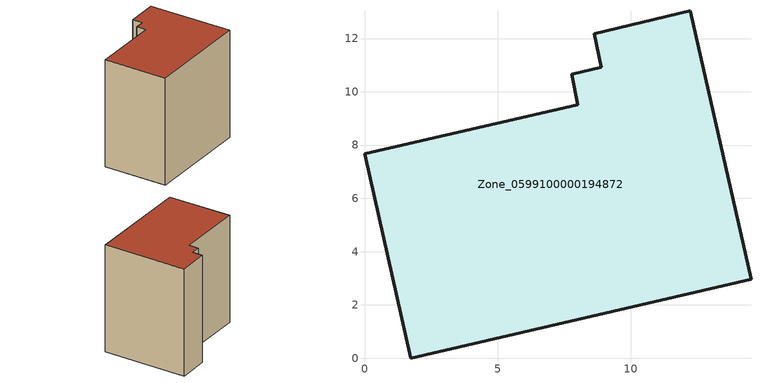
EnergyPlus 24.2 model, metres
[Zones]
Zone_0599100000194872
 floor ground (C_G): 8.01,9.52 7.79,10.66 8.89,10.93 8.62,12.18 12.23,13.04 14.51,2.97 1.74,0 0,7.68 z0
 wall outside (C_F): 1.74,0 14.51,2.97 12.23,13.04 8.62,12.18 8.89,10.93 7.79,10.66 8.01,9.52 0,7.68 1.74,0 z0:13.28
 roof outside (C_R): 14.51,2.97 12.23,13.04 8.62,12.18 8.89,10.93 7.79,10.66 8.01,9.52 0,7.68 1.74,0 z13.28
[BUILDING]
Pand.0599100000194872: North Axis=0; Terrain=City; Loads Convergence Tolerance Value=0.04; Temperature Convergence Tolerance Value=0.4; Solar Distribution=FullExterior; Maximum Number of Warmup Days=25; Minimum Number of Warmup Days=1
[Site:Location]
Rotterdam.The.Hague.AP_ZH_NLD Design_Conditions: Latitude=51.96; Longitude=4.45; Time Zone=1; Elevation=-4.5
[SITE:GROUNDTEMPERATURE:BUILDINGSURFACE]
18, 18, 18, 18, 18, 18, 18, 18, 18, 18, 18, 18
[MATERIAL] Thermal Absorptance=0.9; Solar Absorptance=0.7; Visible Absorptance=0.7
Name | Roughness | Thickness | Conductivity | Density | Specific Heat
G.TC.1946 | MediumSmooth | 0.15 | 1 | 540 | 1210
F.TC.1946 | Rough | 0.3 | 0.857143 | 1920 | 840
R.TC.1946 | MediumRough | 0.2 | 0.909091 | 1500 | 1000
[CONSTRUCTION]
C_G: G.TC.1946
C_F: F.TC.1946
C_R: R.TC.1946
[ZONE]
Zone_0599100000194872: Type=1; Multiplier=1; Ceiling Height=Autocalculate; Volume=Autocalculate; Floor Area=autocalculate; Part of Total Floor Area=Yes
[ZONEINFILTRATION:DESIGNFLOWRATE]
Infil_Zone_0599100000194872: Zone or ZoneList or Space or SpaceList=Zone_0599100000194872; Schedule=AlwaysOn; Design Flow Rate Calculation Method=Flow/Area; Flow Rate per Floor Area=0.003; Constant Term Coefficient=1; Temperature Term Coefficient=0; Velocity Term Coefficient=0; Velocity Squared Term Coefficient=0
[HVACTEMPLATE:ZONE:IDEALLOADSAIRSYSTEM]
Zone_0599100000194872: Maximum Heating Supply Air Temperature=50; Minimum Cooling Supply Air Temperature=13; Maximum Heating Supply Air Humidity Ratio=0.0156; Minimum Cooling Supply Air Humidity Ratio=0.0077; Heating Limit=NoLimit; Cooling Limit=NoLimit; Dehumidification Control Type=ConstantSensibleHeatRatio; Cooling Sensible Heat Ratio=0.7; Dehumidification Setpoint=60; Humidification Control Type=None; Humidification Setpoint=30; Outdoor Air Method=None; Outdoor Air Flow Rate per Person=0.00944; Outdoor Air Flow Rate per Zone Floor Area=0; Outdoor Air Flow Rate per Zone=0; Demand Controlled Ventilation Type=None; Outdoor Air Economizer Type=NoEconomizer; Heat Recovery Type=None; Sensible Heat Recovery Effectiveness=0.7; Latent Heat Recovery Effectiveness=0.65
[ZONECONTROL:THERMOSTAT]
ThermostatControl_Zone_0599100000194872: Zone or ZoneList=Zone_0599100000194872; Control Type Schedule=DualSetpointControlType; Control 1=Thermostat_Zone_0599100000194872; Temperature Difference Between Cutout And Setpoint=0
[THERMOSTATSETPOINT:DUALSETPOINT]
Thermostat_Zone_0599100000194872: Heating Setpoint Temperature Schedule=HeatingSetpoint_Zone_0599100000194872; Cooling Setpoint Temperature Schedule=CoolingSetpoint_Zone_0599100000194872
[SCHEDULE:COMPACT]
HeatingSetpoint_Zone_0599100000194872: Through: 12/31, For: AllDays, Until: 24:00, 21
CoolingSetpoint_Zone_0599100000194872: Through: 12/31, For: AllDays, Until: 24:00, 24
DualSetpointControlType: Through: 12/31, For: AllDays, Until: 24:00, 4
AlwaysOn: Through: 12/31, For: AllDays, Until: 24:00, 1
